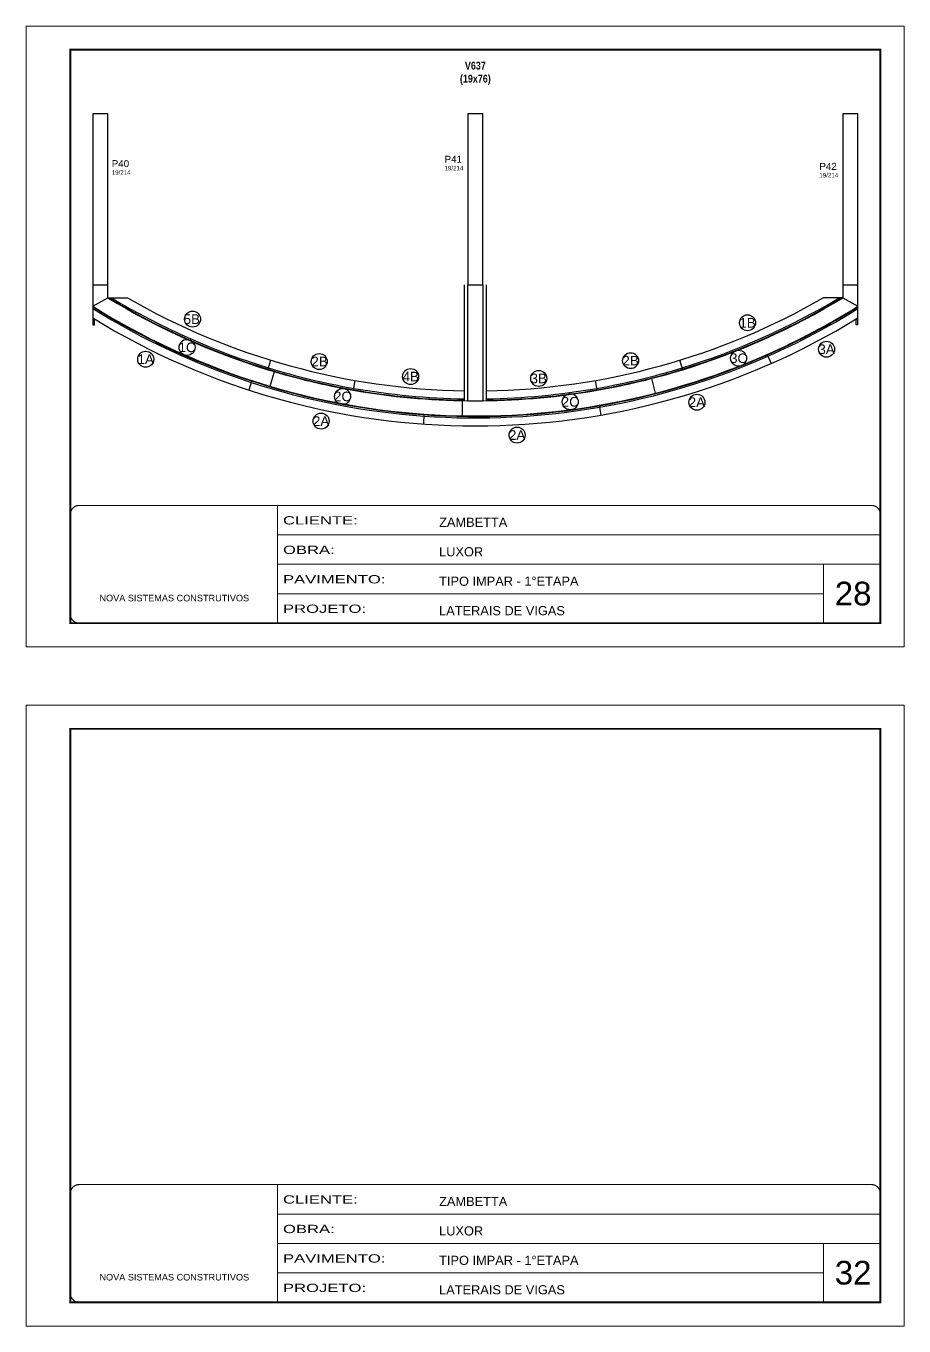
# Model space of a CAD drawing. Extents: x 3309 to 9563, y -2522 to 14608.
# Drawn here: x 8078 to 9563, y 5518 to 7716 of the extents above; entities that cross this region are included whole.
import ezdxf
from ezdxf.enums import TextEntityAlignment as Align

# ---------------------------------------------------------------- set-up
doc = ezdxf.new("R2010")
doc.units = 0
doc.linetypes.add('CONTINUO', pattern=[0])
doc.linetypes.add('DASHED', pattern=[0.75, 0.5, -0.25])
doc.layers.add('00 - FELIPE', color=6, linetype='Continuous', plot=False)
for name, color, linetype, lineweight in [('CARIMBO', 255, 'Continuous', 9), ('Folhas', 255, 'Continuous', 9), ('SARRAFO DE PRESSAO', 251, 'DASHED', 9)]:
    doc.layers.add(name, color=color, linetype=linetype, lineweight=lineweight)
for name, color, linetype in [('COTA', 241, 'Continuous'), ('MTH-DIM-PILAR', 3, 'Continuous'), ('MTH-FACE-VIGA', 7, 'Continuous'), ('MTH-PILAR-SEGUE', 5, 'Continuous'), ('MTH-TIT1-PILAR', 5, 'Continuous'), ('NOMENCLATURA', 7, 'Continuous'), ('Romaneio', 10, 'Continuous')]:
    doc.layers.add(name, color=color, linetype=linetype)
doc.styles.add('ARIAL', font='arial.ttf')
doc.styles.add('TECNICA', font='techb___.ttf', dxfattribs={"height": 10})
doc.styles.add('Tecnologia', font='')
doc.styles.add('TQS_ARIAL', font='arial.ttf')
doc.styles.get('Tecnologia').set_extended_font_data('Forgotten Futurist')

# ---------------------------------------------------------------- blocks, each defined once
blk = doc.blocks.new('9999999999')
at = {"color": 30, "linetype": 'CONTINUO'}
for p, q in [((98564.6, 34230.2), (98564.6, 34429.4)), ((98564.6, 34379.6), (99584, 34379.6)), ((98564.6, 34329.8), (99488, 34329.8)), ((99584, 34329.8), (99488, 34329.8)), ((99488, 34329.8), (99488, 34230.2)), ((98564.6, 34280), (99488, 34280))]:
    blk.add_line(p, q, dxfattribs=at)
at = {"color": 30, "linetype": 'CONTINUO', "const_width": 2}
blk.add_lwpolyline([(99584, 34230.2), (99584, 34414.4, 0.414214), (99569, 34429.4), (98229, 34429.4, 0.414214), (98214, 34414.4), (98214, 34245.2, 0.414214), (98229, 34230.2), (99584, 34230.2)], format="xyb", dxfattribs=at)
at = {"layer": 'Folhas'}
blk.add_lwpolyline([(98139, 34190.2), (99624, 34190.2), (99624, 35240.2), (98139, 35240.2)], close=True, dxfattribs=at)
at = {"layer": 'Folhas', "color": 30, "const_width": 3}
blk.add_lwpolyline([(98214, 34230.2), (99584, 34230.2), (99584, 35200.2), (98214, 35200.2)], close=True, dxfattribs=at)
at = {"color": 7, "linetype": 'Continuous', "ltscale": 5, "style": 'ARIAL'}
for s, height, p in [('ZAMBETTA', 15.48, (98837.7, 34393.1)), ('LUXOR', 15.48, (98837.7, 34343.3)), ('TIPO IMPAR - 1°ETAPA', 15.483, (98837.7, 34293.5)), ('NOVA SISTEMAS CONSTRUTIVOS', 11.059, (98263.2, 34267.2)), ('LATERAIS DE VIGAS', 15.483, (98837.7, 34243.7))]:
    blk.add_text(s, height=height, dxfattribs=at).set_placement(p)
at = {"layer": 'Folhas', "color": 7, "style": 'Tecnologia', "width": 1.5}
for s, p in [('CLIENTE:', (98573.7, 34397.2)), ('OBRA:', (98573.7, 34347.3)), ('PAVIMENTO:', (98573.7, 34297.5)), ('PROJETO:', (98573.7, 34247.7))]:
    blk.add_text(s, height=14, dxfattribs=at).set_placement(p)
blk = doc.blocks.new('A$C67337ec1')
at = {"layer": '00 - FELIPE', "linetype": 'Continuous'}
for p, q in [((41.6, 365.5), (79.6, 386.7)), ((485.2, 165.6), (496, 202.1)), ((1449.3, 148.3), (1439.8, 185.1)), ((966.1, 91.5), (966.7, 129.4))]:
    blk.add_line(p, q, dxfattribs=at)
for radius, start, end in [(1806.6, 238.0131, 251.9676), (1807.8, 238.0369, 251.9684), (1811.4, 238.1079, 251.9708), (1768.6, 238.6932, 252.9475), (1767.4, 238.7572, 252.9475), (1763.8, 238.9505, 252.9475), (1763.8, 287.0525, 301.0495), (1767.4, 287.0525, 301.2428), (1768.6, 287.0525, 301.3068), (1806.6, 293.8311, 301.9869), (1807.8, 293.8309, 301.9631), (1811.4, 293.8304, 301.8921), (1831.4, 238.4965, 301.5035), (1806.6, 279.8766, 293.8311), (1807.8, 279.8767, 293.8309), (1811.4, 279.8772, 293.8304), (1768.6, 252.9475, 260.0747), (1767.4, 252.9475, 260.0747), (1763.8, 252.9475, 260.0747), (1763.8, 279.9253, 287.0525), (1767.4, 279.9253, 287.0525), (1768.6, 279.9253, 287.0525), (1811.4, 251.9708, 265.924), (1807.8, 251.9684, 265.9226), (1806.6, 251.9676, 265.9221), (1768.6, 260.0747, 269.3845), (1767.4, 260.0747, 269.1247), (1763.8, 260.0747, 269.1229), (1768.6, 270.6155, 279.9253), (1763.8, 270.8771, 279.9253), (1767.4, 270.8753, 279.9253), (1811.4, 265.924, 279.8772), (1807.8, 265.9226, 279.8767), (1806.6, 265.9221, 279.8766), (1768.6, 269.3845, 270.6155)]:
    blk.add_arc((998.6, 1897.8), radius, start, end, dxfattribs=at)
at = {"layer": 'COTA'}
blk.add_line((1917.6, 386.7), (1955.6, 365.5), dxfattribs=at)
at = {"layer": 'MTH-FACE-VIGA', "linetype": 'Continuous'}
for p, q in [((41.6, 419.1), (41.6, 319.6)), ((79.6, 386.7), (79.6, 419.1)), ((971.6, 129.4), (971.6, 419.1)), ((979.6, 129.3), (979.6, 419.1)), ((1017.6, 419.1), (1017.6, 129.2)), ((1025.6, 419.1), (1025.6, 129.4)), ((1917.6, 419.1), (1917.6, 386.7)), ((1955.6, 319.6), (1955.6, 419.1)), ((79.6, 386.7), (128.5, 386.7)), ((1917.6, 386.7), (1868.8, 386.7)), ((46, 333.6), (41.6, 333.6)), ((46, 319.6), (46, 333.6)), ((1951.2, 319.6), (1951.2, 333.6)), ((1951.2, 333.6), (1955.6, 333.6)), ((41.6, 319.6), (46, 319.6)), ((1955.6, 319.6), (1951.2, 319.6)), ((480, 206.9), (487.3, 230.6)), ((1517.3, 206.9), (1510, 230.6)), ((1728.6, 245.2), (1738.5, 222.5)), ((439.4, 179.9), (432.2, 156.2)), ((693.8, 155.6), (698.1, 180.1)), ((1303.5, 155.6), (1299.2, 180.1)), ((1308.5, 117.9), (1312.9, 93.5)), ((870.2, 95.7), (868.7, 71))]:
    blk.add_line(p, q, dxfattribs=at)
for start, end in [(240.06, 269.1128), (270.8872, 299.94)]:
    blk.add_arc((998.6, 1897.8), 1743.8, start, end, dxfattribs=at)
at = {"layer": 'MTH-PILAR-SEGUE', "linetype": 'Continuous'}
for points in [[(41.6, 419.1), (79.6, 419.1), (79.6, 847.1), (41.6, 847.1), (41.6, 419.1)], [(979.6, 419.1), (1017.6, 419.1), (1017.6, 847.1), (979.6, 847.1), (979.6, 419.1)], [(1917.6, 419.1), (1955.6, 419.1), (1955.6, 847.1), (1917.6, 847.1), (1917.6, 419.1)]]:
    blk.add_lwpolyline(points, dxfattribs=at)
at = {"layer": 'Romaneio', "color": 1, "linetype": 'ByBlock'}
for centre in [(291.4, 333.4), (1679.4, 324.3), (277.6, 262.9), (1877, 258.1), (174.1, 233.1), (608.2, 227.5), (1387, 229.6), (1657.1, 235.7), (836.8, 189.7), (1157.1, 185.2), (666.5, 140.2), (1236.1, 126.7), (1552.7, 125.5), (612.8, 78.5), (1103.1, 43.6)]:
    blk.add_circle(centre, 20, dxfattribs=at)
at = {"layer": 'MTH-DIM-PILAR', "linetype": 'Continuous', "style": 'TQS_ARIAL'}
for p in [(921.7, 705.6), (89.2, 694.7), (1859.1, 687.8)]:
    blk.add_text('19/214', height=11, dxfattribs=at).set_placement(p)
at = {"layer": 'MTH-TIT1-PILAR', "linetype": 'Continuous', "style": 'TQS_ARIAL'}
for s, p in [('P40', (89.2, 713.7)), ('P41', (921.7, 724.6)), ('P42', (1859.1, 706.8))]:
    blk.add_text(s, height=17.5, dxfattribs=at).set_placement(p)
at = {"layer": 'Romaneio', "color": 255, "linetype": 'ByBlock', "style": 'ARIAL'}
for s, p in [('5B', (289.6, 333.4)), ('1B', (1679.4, 324.3)), ('1C', (277.6, 262.9)), ('3A', (1877, 258.1)), ('1A', (174.1, 233.1)), ('2B', (609, 227.5)), ('2B', (1387, 229.6)), ('3C', (1657.1, 235.7)), ('4B', (837.2, 189.7)), ('3B', (1157.1, 185.2)), ('2C', (666.5, 140.2)), ('2C', (1236.1, 126.7)), ('2A', (1552.7, 125.5)), ('2A', (612.8, 78.5)), ('2A', (1103.1, 43.6))]:
    blk.add_text(s, height=24, dxfattribs=at).set_placement(p, align=Align.MIDDLE_CENTER)

msp = doc.modelspace()

# ---------------------------------------------------------------- block references
at = {"layer": 'COTA', "xscale": 0.6762010124069865, "yscale": 0.6762010124069865, "zscale": 0.6762010124069865}
msp.add_blockref('A$C67337ec1', (8162.59, 6995.16), dxfattribs=at)
at = {"layer": 'SARRAFO DE PRESSAO', "color": 6, "linetype": 'ByBlock'}
for p in [(-90061.11, -27523.8), (-90061.11, -28672.37)]:
    msp.add_blockref('9999999999', p, dxfattribs=at)

# ---------------------------------------------------------------- texts
at = {"layer": 'CARIMBO', "style": 'ARIAL'}
for s, p in [('28', (9445.73, 6736.55)), ('32', (9445.73, 5587.98))]:
    msp.add_text(s, height=40, dxfattribs=at).set_placement(p)
at = {"layer": 'NOMENCLATURA', "insert": (8837.87, 7656.01), "char_height": 13.2, "attachment_point": 2, "style": 'TECNICA'}
msp.add_mtext_dynamic_manual_height_columns('V637\\P(19x76)', width=300.2766, gutter_width=1, heights=[0], dxfattribs=at)

doc.saveas('drawing.dxf')
